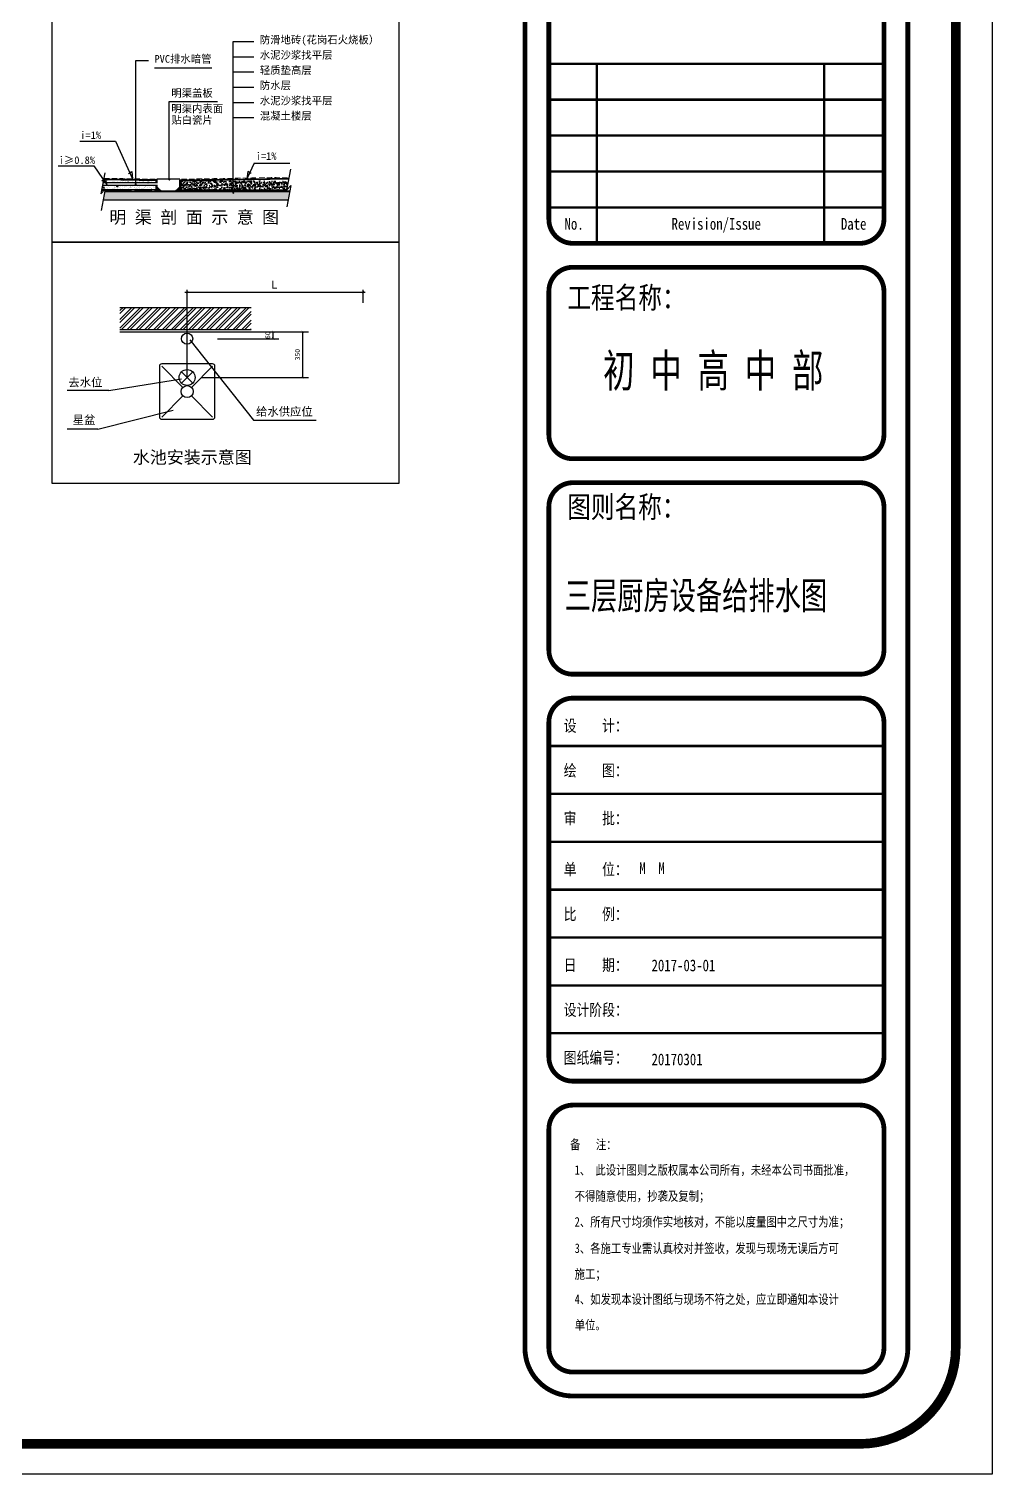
# Model space of a CAD drawing. Header units: inches. Extents: x -584 to 1446124, y -108140 to 99637.
# Drawn here: x 1406730 to 1446124, y -106676 to -47583 of the extents above; entities that cross this region are included whole.
import ezdxf
from ezdxf.enums import TextEntityAlignment as Align

# ---------------------------------------------------------------- set-up
doc = ezdxf.new("R2010")
doc.units = ezdxf.units.IN
doc.header["$MEASUREMENT"] = 0
doc.linetypes.add('HIDDEN', pattern=[0.375, 0.25, -0.125])
for name, color, linetype in [('000外框', 7, 'Continuous'), ('供排水', 4, 'Continuous'), ('外框', 7, 'Continuous')]:
    doc.layers.add(name, color=color, linetype=linetype)
doc.styles.add('122', font='', dxfattribs={"height": 180})
doc.styles.add('ET', font='', dxfattribs={"height": 186})
doc.styles.add('H1', font='', dxfattribs={"height": 200})
doc.styles.get("Standard").update_dxf_attribs({"font": '', "width": 0.7, "height": 250})
doc.styles.add('STYLE1', font='simhei.ttf', dxfattribs={"width": 0.8})
doc.styles.add('宋体平面', font='', dxfattribs={"width": 0.8})
doc.styles.add('黑体', font='simhei.ttf', dxfattribs={"width": 0.7})
doc.styles.get('122').set_extended_font_data('NSimSun')
doc.styles.get('ET').set_extended_font_data('SimSun')
doc.styles.get('H1').set_extended_font_data('SimSun')
doc.styles.get('Standard').set_extended_font_data('NSimSun')
doc.styles.get('宋体平面').set_extended_font_data('SimSun')
doc.dimstyles.new('ISO-25', dxfattribs={"dimscale": 60, "dimtxt": 5, "dimasz": 2.5, "dimexe": 1.25, "dimexo": 3, "dimtad": 1, "dimdec": 0, "dimtxsty": 'Standard', "dimblk": 'ARCHTICK', "dimcen": 2.5, "dimadec": 0, "dimazin": 0, "dimtfac": 1, "dimtdec": 0, "dimtmove": 0, "dimatfit": 3, "dimfxl": 0, "dimarcsym": 0})

# ---------------------------------------------------------------- blocks, each defined once
blk = doc.blocks.new('_ArchTick')
at = {"color": 0, "linetype": 'ByBlock', "const_width": 0.15}
blk.add_lwpolyline([(-0.5, -0.5), (0.5, 0.5)], dxfattribs=at)
blk = doc.blocks.new('*D685')
at = {"layer": 'Defpoints', "color": 0, "linetype": 'ByBlock', "transparency": 16777216}
for p in [(1413651, -59969), (1417931, -59969), (1413201, -61837)]:
    blk.add_point(p, dxfattribs=at)
at = {"layer": '供排水', "color": 0, "linetype": 'ByBlock', "lineweight": -2, "transparency": 16777216}
for p, q in [((1414221, -59969), (1418168, -59969)), ((1417931, -61837), (1417931, -59969)), ((1413771, -61837), (1418168, -61837))]:
    blk.add_line(p, q, dxfattribs=at)
at = {"layer": '供排水', "color": 0, "linetype": 'ByBlock', "lineweight": -2, "transparency": 16777216, "xscale": 95, "yscale": 95, "zscale": 95}
for p, rotation in [((1417931, -59969), 90), ((1417931, -61837), 270)]:
    blk.add_blockref('_ArchTick', p, dxfattribs=dict(at, rotation=rotation))
at = {"layer": '供排水', "color": 0, "linetype": 'ByBlock', "transparency": 16777216, "insert": (1417712, -60903), "char_height": 200, "attachment_point": 5, "rotation": 90, "style": 'H1'}
blk.add_mtext('350', dxfattribs=at)
blk = doc.blocks.new('*D686')
at = {"layer": 'Defpoints', "color": 0, "linetype": 'ByBlock', "transparency": 16777216}
for p in [(1413880, -59969), (1413880, -60250), (1416719, -59969)]:
    blk.add_point(p, dxfattribs=at)
at = {"layer": '供排水', "color": 0, "linetype": 'ByBlock', "lineweight": -2, "transparency": 16777216}
for p, q in [((1414450, -59969), (1416957, -59969)), ((1414450, -60250), (1416957, -60250)), ((1416719, -60250), (1416719, -59969))]:
    blk.add_line(p, q, dxfattribs=at)
at = {"layer": '供排水', "color": 0, "linetype": 'ByBlock', "lineweight": -2, "transparency": 16777216, "xscale": 95, "yscale": 95, "zscale": 95}
for p, rotation in [((1416719, -59969), 90), ((1416719, -60250), 270)]:
    blk.add_blockref('_ArchTick', p, dxfattribs=dict(at, rotation=rotation))
at = {"layer": '供排水', "color": 0, "linetype": 'ByBlock', "transparency": 16777216, "insert": (1416501, -60109), "char_height": 200, "attachment_point": 5, "rotation": 90, "style": 'H1'}
blk.add_mtext('60', dxfattribs=at)

msp = doc.modelspace()

# ---------------------------------------------------------------- hatches: boundary and pattern name
at = {"layer": '供排水'}
h = msp.add_hatch(dxfattribs=at)
h.set_pattern_fill('AR-B816', color=121, scale=6.227349, angle=1, style=0)
h.set_pattern_definition([(1, (1221840.69, -112451.155), (-0.869458, 49.811203), []), (91, (1221840.69, -112451.155), (-50.68066, 48.941745), [49.81879, -49.81879])])
h.paths.add_polyline_path([(1417291.1, -53682.5), (1412898.3, -53759.1), (1412899, -53798.1), (1417291.8, -53721.4)])
h = msp.add_hatch(dxfattribs=at)
h.set_pattern_fill('AR-CONC', color=4, scale=38.92093, style=0)
h.set_pattern_definition([(50, (1220846.15, -109107.8), (279.16433, -24.42371), [29.1907, -321.09767]), (355, (1220846.15, -109107.8), (-54.0033, 292.76017), [23.35256, -256.87814]), (100.4514, (1220869.42, -109109.83), (225.16123, 268.33628), [24.80827, -272.89103]), (46.1842, (1220846.15, -109029.95), (415.38014, -64.42154), [43.78605, -481.6465]), (96.6356, (1220880.77, -109035.32), (363.7794, 379.1357), [37.2124, -409.3365]), (351.1842, (1220846.15, -109029.95), (363.7791, 379.136), [35.0288, -385.3172]), (21, (1220885.07, -109049.41), (232.32178, -156.70302), [29.1907, -321.09767]), (326, (1220885.07, -109049.4), (94.7006, 282.23514), [23.35256, -256.87814]), (71.4514, (1220904.43, -109062.47), (327.02246, 125.53187), [24.80827, -272.89103]), (37.5, (1220846.15, -109107.8), (4.73273, 129.565383), [0, -253.76446, 0, -260.77023, 0, -257.85116]), (7.5, (1220846.15, -109107.8), (102.38911, 153.50871), [0, -148.67795, 0, -247.92632, 0, -98.27535]), (327.5, (1220759.36, -109107.8), (207.768656, -8.778566), [0, -97.30232, 0, -303.58325, 0, -402.83162]), (317.5, (1220720.44, -109107.8), (226.98148, 38.96179), [0, -126.49302, 0, -201.61042, 0, -286.06883])])
h.paths.add_polyline_path([(1409829.7, -54226.2), (1409765.4, -54574.7), (1417329.6, -54574.7), (1417393.9, -54226.2)])
for points in [[(1411964.9, -54049.1), (1412134.8, -54202.8), (1411964.9, -54202.8)], [(1412899, -54049.1), (1412729, -54202.8), (1412899, -54202.8)]]:
    msp.add_hatch(color=41, dxfattribs=at).paths.add_polyline_path(points)
h = msp.add_hatch(dxfattribs=at)
h.set_pattern_fill('AR-CONC', color=4, scale=38.92093, style=0)
h.set_pattern_definition([(50, (1357994.19, -32414.57), (279.1643, -24.4237), [29.1907, -321.0977]), (355, (1357994.2, -32414.57), (-54.0033, 292.7602), [23.3526, -256.8781]), (100.4514, (1358017.45, -32416.6), (225.1612, 268.3363), [24.8083, -272.891]), (46.1842, (1357994.2, -32336.73), (415.3801, -64.4215), [43.786, -481.6465]), (96.6356, (1358028.8, -32342.1), (363.7794, 379.1357), [37.2124, -409.3365]), (351.1842, (1357994.2, -32336.73), (363.779, 379.136), [35.0288, -385.3172]), (21, (1358033.1, -32356.2), (232.3218, -156.703), [29.1907, -321.0977]), (326, (1358033.1, -32356.2), (94.7006, 282.2351), [23.3526, -256.8781]), (71.4514, (1358052.47, -32369.25), (327.0225, 125.5319), [24.8083, -272.891]), (37.5, (1357994.19, -32414.57), (4.73273, 129.56538), [0, -253.76446, 0, -260.77023, 0, -257.85116]), (7.5, (1357994.19, -32414.57), (102.3891, 153.5087), [0, -148.67795, 0, -247.92632, 0, -98.27535]), (327.5, (1357907.39, -32414.57), (207.76866, -8.77857), [0, -97.30232, 0, -303.58325, 0, -402.83162]), (317.5, (1357868.47, -32414.57), (226.9815, 38.9618), [0, -126.493, 0, -201.6104, 0, -286.06883])])
h.paths.add_polyline_path([(1417292.5, -53798.1), (1412937.9, -53798.1), (1412937.9, -54162.1), (1417292.5, -54162.1)])
h = msp.add_hatch(dxfattribs=at)
h.set_pattern_fill('AR-SAND', color=201, scale=77.84186, style=0)
h.set_pattern_definition([(37.5, (1220846.15, -109107.8), (-4.90352, 149.987546), [0, -118.31963, 0, -132.33116, 0, -126.49302]), (7.5, (1220846.15, -109107.8), (137.76271, 219.6811), [0, -63.830325, 0, -106.64335, 0, -40.866976]), (327.5, (1220750.41, -109107.8), (242.41059, 0.44051), [0, -38.92093, 0, -140.11535, 0, -182.92837]), (317.5, (1220750.4, -109107.8), (234.00249, 68.3199), [0, -19.460465, 0, -91.853394, 0, -105.08651])])
h.paths.add_polyline_path([(1417292.5, -53798.1), (1412937.9, -53798.1), (1412937.9, -54162.1), (1417292.5, -54162.1)])
h = msp.add_hatch(dxfattribs=at)
h.set_pattern_fill('ANSI32', color=8, scale=679.347139, style=0)
h.set_pattern_definition([(45, (1266112.57, -138229.58), (-180.1391, 180.1391), []), (45, (1266232.66, -138229.58), (-180.1391, 180.1391), [])])
h.paths.add_polyline_path([(1415823.9, -59878.2), (1415823.9, -58972.4), (1410451.2, -58972.4), (1410451.2, -59878.2)])

# ---------------------------------------------------------------- linework, layer by layer
at = {"layer": '供排水', "color": 4}
for p, q in [((1415089.9, -54215.1), (1415089.9, -48097.1)), ((1415089.9, -48097.1), (1415931.7, -48097.1)), ((1411107.4, -53841.8), (1411107.4, -48878.2)), ((1411107.4, -48878.2), (1411623.9, -48878.2)), ((1415089.9, -48719.3), (1415931.7, -48719.3)), ((1411868.2, -49174), (1414210.7, -49174)), ((1415089.9, -49341.5), (1415931.7, -49341.5)), ((1415089.9, -49963.8), (1415931.7, -49963.8)), ((1412467.3, -53736.2), (1412467.3, -50554.3)), ((1412467.3, -50554.3), (1414448.2, -50554.3)), ((1415089.9, -50586), (1415931.7, -50586)), ((1415089.9, -51208.2), (1415931.7, -51208.2)), ((1408809.1, -52169.7), (1410268.5, -52169.7)), ((1410268.5, -52169.7), (1410968.4, -53709)), ((1407928.2, -53185.3), (1409387.6, -53185.3)), ((1409387.6, -53185.3), (1409923.3, -53966)), ((1409714.9, -53792.2), (1409850.7, -53697)), ((1409850.7, -53697), (1409923.3, -53966)), ((1410800.7, -53489.8), (1410934.3, -53410.6)), ((1410934.3, -53410.6), (1410968.4, -53709))]:
    msp.add_line(p, q, dxfattribs=at)
at = {"layer": '供排水', "color": 4, "linetype": 'Continuous'}
for p, q in [((1415946.7, -53070.9), (1415646.6, -53719.2)), ((1415946.7, -53070.9), (1417406.2, -53070.9)), ((1415680.6, -53420.8), (1415646.6, -53719.2)), ((1415814.2, -53500), (1415680.6, -53420.8))]:
    msp.add_line(p, q, dxfattribs=at)
at = {"layer": '供排水', "color": 201}
for p, q in [((1409835.8, -53463.9), (1409675.7, -54331.3)), ((1417427.7, -53314), (1417267.6, -54181.4)), ((1409675.7, -54331.3), (1409845.4, -54141)), ((1409845.4, -54141), (1409685.3, -55008.4)), ((1409761.3, -54045.3), (1409761.3, -54045.3)), ((1409766.1, -54019.7), (1409766.1, -54019.7)), ((1409773.7, -54093.2), (1409782.7, -54044.4)), ((1409820.3, -54089), (1409773.7, -54093.1)), ((1409820.3, -54089), (1409782.7, -54044.3)), ((1409782.7, -54110.8), (1409782.7, -54110.8)), ((1409798.7, -53852.3), (1409798.7, -53852.3)), ((1409808.6, -54133.6), (1409808.6, -54133.6)), ((1409823.3, -54116.1), (1409823.3, -54116.1)), ((1409824.2, -53850.4), (1409824.2, -53850.4)), ((1409827.5, -54041.8), (1409827.5, -54041.8)), ((1409832.1, -54050.6), (1409832.1, -54050.6)), ((1409845.1, -54141.1), (1409845.1, -54141.1)), ((1409849.4, -54144.1), (1409849.4, -54144.1)), ((1409859.5, -54128), (1409859.5, -54128)), ((1409862.3, -53824.1), (1409862.3, -53824.1)), ((1409922.5, -54071), (1409922.5, -54071)), ((1409927.9, -54118.8), (1409927.9, -54118.8)), ((1409929, -54130.1), (1409929, -54130.1)), ((1409936.9, -54057), (1409936.9, -54057)), ((1409937.8, -53801.1), (1409937.8, -53801.1)), ((1409992.3, -54138.4), (1409992.3, -54138.4)), ((1410003.5, -54159.3), (1410003.5, -54159.3)), ((1410003.7, -54045.8), (1410003.7, -54045.8)), ((1410004.7, -53994.9), (1410004.7, -53994.9)), ((1410032.8, -54143.7), (1410032.8, -54143.7)), ((1410037.8, -54049.4), (1410037.8, -54049.4)), ((1410066.6, -53850.9), (1410066.6, -53850.9)), ((1410091.8, -54144.5), (1410091.8, -54144.5)), ((1410131.6, -54121.4), (1410131.6, -54121.4)), ((1410138.5, -54157.7), (1410138.5, -54157.7)), ((1410141.5, -53805.5), (1410141.5, -53805.5)), ((1410164.2, -53848.7), (1410164.2, -53848.7)), ((1410170.9, -54125.3), (1410170.9, -54125.3)), ((1410178.5, -53820), (1410178.5, -53820)), ((1410181.6, -54002.2), (1410181.6, -54002.2)), ((1410215.7, -53826.1), (1410215.7, -53826.1)), ((1410225.3, -54100.5), (1410225.3, -54100.5)), ((1410236.9, -54048.4), (1410236.9, -54048.4)), ((1410238.7, -54063.3), (1410238.7, -54063.3)), ((1410246.1, -54046.2), (1410246.1, -54046.2)), ((1410253, -54050.1), (1410253, -54050.1)), ((1410309, -53851.3), (1410309, -53851.3)), ((1410332, -54044.4), (1410341, -53995.6)), ((1410378.6, -54040.1), (1410332.1, -54044.2)), ((1410334.2, -54145), (1410334.2, -54145)), ((1410378.6, -54040.1), (1410341.1, -53995.4)), ((1410341.9, -54129), (1410341.9, -54129)), ((1410351.7, -53814.9), (1410351.7, -53814.9)), ((1410376.4, -54148.9), (1410376.4, -54148.9)), ((1410419.8, -53993.1), (1410419.8, -53993.1)), ((1410440.7, -54051), (1410440.7, -54051)), ((1410472.7, -54131.6), (1410472.7, -54131.6)), ((1410483.1, -54001.5), (1410483.1, -54001.5)), ((1410487, -54118.4), (1410487, -54118.4)), ((1410488.5, -54046.7), (1410488.5, -54046.7)), ((1410490, -53820), (1410490, -53820)), ((1410491.9, -53775.3), (1410491.9, -53775.3)), ((1410523.6, -54006.8), (1410523.6, -54006.8)), ((1410541, -54128), (1410541, -54128)), ((1410550.8, -53815.7), (1410550.8, -53815.7)), ((1410551.4, -53851.7), (1410551.4, -53851.7)), ((1410555.1, -53784.8), (1410555.1, -53784.8)), ((1410564.5, -54047.4), (1410564.5, -54047.4)), ((1410576.6, -54145.4), (1410576.6, -54145.4)), ((1410595.5, -53790.8), (1410595.5, -53790.8)), ((1410625, -54155.3), (1410625, -54155.3)), ((1410629.4, -54020.7), (1410629.4, -54020.7)), ((1410650.9, -54058.6), (1410650.9, -54058.6)), ((1410692.6, -54029.1), (1410692.6, -54029.1)), ((1410701.1, -53817.6), (1410701.1, -53817.6)), ((1410730.9, -54047.1), (1410730.9, -54047.1)), ((1410733.2, -54034.4), (1410733.2, -54034.4)), ((1410744.8, -54130.6), (1410744.8, -54130.6)), ((1410754.5, -53820.1), (1410754.5, -53820.1)), ((1410764.3, -53826.5), (1410764.3, -53826.5)), ((1410791.6, -53828.9), (1410791.6, -53828.9)), ((1410793.8, -53852.2), (1410793.8, -53852.2)), ((1410798.5, -54115.7), (1410798.5, -54115.7)), ((1410804.8, -53832.2), (1410804.8, -53832.2)), ((1410806.1, -53815.9), (1410806.1, -53815.9)), ((1410819.1, -54145.8), (1410819.1, -54145.8)), ((1410838.9, -54048.3), (1410838.9, -54048.3)), ((1410850, -54057.6), (1410850, -54057.6)), ((1410866.2, -54053.7), (1410866.2, -54053.7)), ((1410880.6, -54040.5), (1410880.6, -54040.5)), ((1410936.9, -53991.3), (1410890.4, -53995.4)), ((1410902.2, -54056.6), (1410902.2, -54056.6)), ((1410910.7, -53856.2), (1410910.7, -53856.2)), ((1410942.7, -54062), (1410942.7, -54062)), ((1410955, -54138.2), (1410955, -54138.2)), ((1410964.7, -53829.5), (1410964.7, -53829.5)), ((1410973.3, -54047.6), (1410973.3, -54047.6)), ((1410973.9, -53864.5), (1410973.9, -53864.5)), ((1411014.5, -53869.9), (1411014.5, -53869.9)), ((1411036.2, -53852.6), (1411036.2, -53852.6)), ((1411048.4, -54075.9), (1411048.4, -54075.9)), ((1411053.8, -54060.2), (1411053.8, -54060.2)), ((1411061.5, -54146.3), (1411061.5, -54146.3)), ((1411100.2, -54122), (1411100.2, -54122)), ((1411111.7, -54084.2), (1411111.7, -54084.2)), ((1411114.6, -54108.9), (1411114.6, -54108.9)), ((1411117.6, -53816), (1411117.6, -53816)), ((1411142.8, -54162.1), (1411134.3, -54158.8)), ((1411135.3, -54162.1), (1411134.3, -54158.9)), ((1411152.2, -54089.6), (1411152.2, -54089.6)), ((1411154.1, -54137.2), (1411154.1, -54137.2)), ((1411163.8, -53830.3), (1411163.8, -53830.3)), ((1411192, -54037.9), (1411192, -54037.9)), ((1411215.7, -54048), (1411215.7, -54048)), ((1411252.1, -53834.1), (1411252.1, -53834.1)), ((1411258, -54103.5), (1411258, -54103.5)), ((1411264, -54067.8), (1411264, -54067.8)), ((1411271.6, -54046.2), (1411271.6, -54046.2)), ((1411278.6, -53853.1), (1411278.6, -53853.1)), ((1411303.9, -54146.7), (1411303.9, -54146.7)), ((1411321.2, -54111.8), (1411321.2, -54111.8)), ((1411357.9, -54139.8), (1411357.9, -54139.8)), ((1411361.8, -54117.1), (1411361.8, -54117.1)), ((1411367.5, -53834.6), (1411367.5, -53834.6)), ((1411413, -54004.3), (1411413, -54004.3)), ((1411419.2, -53824.9), (1411419.2, -53824.9)), ((1411426, -54106.2), (1411426, -54106.2)), ((1411433.6, -53807.2), (1411433.6, -53807.2)), ((1411458.2, -54048.4), (1411458.2, -54048.4)), ((1411463.2, -54066.8), (1411463.2, -54066.8)), ((1411467.5, -54131.1), (1411467.5, -54131.1)), ((1411493.8, -54044.1), (1411493.8, -54044.1)), ((1411508.1, -54031), (1411508.1, -54031)), ((1411521, -53853.5), (1411521, -53853.5)), ((1411530.8, -54139.4), (1411530.8, -54139.4)), ((1411546.3, -54147.2), (1411546.3, -54147.2)), ((1411556.7, -53796.5), (1411556.7, -53796.5)), ((1411566.4, -54085), (1411566.4, -54085)), ((1411568.1, -54147.4), (1411568.1, -54147.4)), ((1411571.3, -54144.7), (1411571.3, -54144.7)), ((1411573, -53997.4), (1411573, -53997.4)), ((1411577.7, -53844.1), (1411577.7, -53844.1)), ((1411653.4, -53866.3), (1411598.9, -53845.4)), ((1411614.7, -53892.6), (1411598.9, -53845.5)), ((1411653.4, -53866.3), (1411614.7, -53892.4)), ((1411666.9, -54069.4), (1411666.9, -54069.4)), ((1411677, -54158.7), (1411677, -54158.7)), ((1411700.6, -54048.9), (1411700.6, -54048.9)), ((1411727.8, -54112.5), (1411727.8, -54112.5)), ((1411742.1, -54099.3), (1411742.1, -54099.3)), ((1411745.1, -53810), (1411745.1, -53810)), ((1411761.3, -54110.6), (1411761.3, -54110.6)), ((1411763.4, -53853.9), (1411763.4, -53853.9)), ((1411767.3, -54146.4), (1411767.3, -54146.4)), ((1411772.2, -53996.5), (1411772.2, -53996.5)), ((1411776.8, -53844.8), (1411776.8, -53844.8)), ((1411788.7, -54147.6), (1411788.7, -54147.6)), ((1411803.4, -53797.2), (1411803.4, -53797.2)), ((1411812.7, -54059.1), (1411812.7, -54059.1)), ((1411819.6, -54028.3), (1411819.6, -54028.3)), ((1411877.2, -54077), (1411877.2, -54077)), ((1417267.6, -54181.4), (1417437.3, -53991.1)), ((1417437.3, -53991.1), (1417277.2, -54858.5)), ((1409765.4, -54574.7), (1417329.6, -54574.7))]:
    msp.add_line(p, q, dxfattribs=at)
at = {"layer": '供排水', "color": 121}
for p, q in [((1411965, -53798.1), (1409774.6, -53759.8)), ((1409824.5, -53760.7), (1409825.2, -53721.8)), ((1409924.2, -53762.4), (1409924.8, -53723.5)), ((1410023.8, -53764.2), (1410024.5, -53725.3)), ((1410123.4, -53765.9), (1410124.1, -53727)), ((1410223, -53767.6), (1410223.7, -53728.7)), ((1410322.7, -53769.4), (1410323.3, -53730.5)), ((1410422.3, -53771.1), (1410423, -53732.2)), ((1410521.9, -53772.9), (1410522.6, -53733.9)), ((1410621.5, -53774.6), (1410622.2, -53735.7)), ((1410721.1, -53776.3), (1410721.8, -53737.4)), ((1410820.8, -53778.1), (1410821.4, -53739.2)), ((1410920.4, -53779.8), (1410921.1, -53740.9)), ((1411020, -53781.6), (1411020.7, -53742.6)), ((1411119.6, -53783.3), (1411120.3, -53744.4)), ((1411219.3, -53785), (1411219.9, -53746.1)), ((1411318.9, -53786.8), (1411319.6, -53747.9)), ((1411418.5, -53788.5), (1411419.2, -53749.6)), ((1411518.1, -53790.3), (1411518.8, -53751.3)), ((1411617.7, -53792), (1411618.4, -53753.1)), ((1411717.4, -53793.7), (1411718, -53754.8)), ((1411817, -53795.5), (1411817.7, -53756.6)), ((1411916.6, -53797.2), (1411917.3, -53758.3)), ((1411925.9, -54162.1), (1409706.9, -54162.1)), ((1411925.9, -53798.1), (1411925.9, -53875.9)), ((1411925.9, -53992.7), (1411925.9, -54162.1)), ((1412937.9, -53798.1), (1412937.9, -54162.1)), ((1412937.9, -54162.1), (1417271.2, -54162.1))]:
    msp.add_line(p, q, dxfattribs=at)
at = {"layer": '供排水', "color": 7}
for p, q in [((1411965.7, -53759.1), (1409782.5, -53721)), ((1411964.9, -53759.1), (1411964.9, -53875.9)), ((1411964.9, -53759.1), (1411964.9, -53875.9)), ((1412898.3, -53759.1), (1417344.2, -53681.5)), ((1412899, -53798.1), (1417337.7, -53720.6)), ((1412899, -53759.1), (1412899, -54226.2)), ((1411988.7, -53992.7), (1409739.8, -53992.7)), ((1411988.7, -53875.9), (1409774.1, -53875.9)), ((1409829.7, -54226.2), (1417393.9, -54226.2)), ((1411964.9, -53992.7), (1411964.9, -54226.2)), ((1411964.9, -53992.7), (1411964.9, -54226.2)), ((1410451.2, -58972.4), (1415823.9, -58972.4)), ((1410451.2, -59878.2), (1415823.9, -59878.2))]:
    msp.add_line(p, q, dxfattribs=at)
at = {"layer": '供排水', "color": 7, "linetype": 'Continuous'}
for p, q in [((1412156.5, -54222.4), (1411918.7, -54007.3)), ((1412707.4, -54222.4), (1412945.2, -54007.3))]:
    msp.add_line(p, q, dxfattribs=at)
at = {"layer": '供排水', "color": 4, "linetype": 'ByBlock'}
for p, q in [((1413112.4, -58345.6), (1420485.4, -58345.6)), ((1413203, -58789.9), (1413203, -58255)), ((1420394.8, -58789.9), (1420394.8, -58255)), ((1420394.8, -58279.8), (1420394.8, -58255)), ((1413318.1, -60297.1), (1415921.2, -63577.8)), ((1410003.6, -62366.2), (1412970.6, -61885.5)), ((1410003.6, -62366.2), (1408296.6, -62366.2)), ((1409554, -63943.2), (1412635.4, -63168.9)), ((1415921.2, -63577.8), (1418478.8, -63577.8)), ((1409554, -63943.2), (1408298.5, -63943.2))]:
    msp.add_line(p, q, dxfattribs=at)
at = {"layer": '供排水', "color": 1, "linetype": 'HIDDEN'}
msp.add_line((1413201.1, -61836.7), (1413203, -58789.9), dxfattribs=at)
at = {"layer": '供排水', "color": 81}
msp.add_line((1410451.2, -59968.8), (1415823.9, -59968.8), dxfattribs=at)
at = {"layer": '供排水', "color": 3}
for p, q in [((1412070.7, -61372.7), (1412070.7, -63456.1)), ((1414244.6, -61282.2), (1412161.3, -61282.2)), ((1413028.8, -62240.3), (1412161.3, -61372.7)), ((1413377.1, -62240.3), (1414244.6, -61372.7)), ((1414335.2, -63456.1), (1414335.2, -61372.7)), ((1412161.3, -63456.1), (1413028.8, -62588.5)), ((1414244.6, -63456.1), (1413377.1, -62588.5)), ((1412161.3, -63546.6), (1414244.6, -63546.6))]:
    msp.add_line(p, q, dxfattribs=at)
at = {"layer": '供排水', "color": 6}
for p, q in [((1412970.6, -61606.1), (1413431.7, -62067.3)), ((1412970.6, -62067.3), (1413431.7, -61606.1))]:
    msp.add_line(p, q, dxfattribs=at)
at = {"layer": '供排水', "color": 14}
for points in [[(1407671.8, -56309.7), (1421877.5, -56309.7), (1421877.5, -46466.7), (1407671.8, -46466.7)], [(1407671.2, -66152.7), (1421877, -66152.7), (1421877, -56309.7), (1407671.2, -56309.7)]]:
    msp.add_lwpolyline(points, close=True, dxfattribs=at)
at = {"layer": '供排水', "color": 121, "const_width": 31.1}
for points in [[(1410034.4, -53692.7), (1409800.9, -53688.6)], [(1410345.7, -53698.1), (1410112.2, -53694.1)], [(1410657, -53703.6), (1410423.6, -53699.5)], [(1410968.4, -53709), (1410734.9, -53704.9)], [(1411279.7, -53714.4), (1411046.2, -53710.4)], [(1411591, -53719.9), (1411357.5, -53715.8)], [(1411902.3, -53725.3), (1411668.8, -53721.2)], [(1412961.7, -53725.3), (1413195.2, -53721.2)], [(1413273, -53719.9), (1413506.5, -53715.8)], [(1413584.3, -53714.4), (1413817.8, -53710.4)], [(1413895.7, -53709), (1414129.1, -53704.9)], [(1414207, -53703.6), (1414440.5, -53699.5)], [(1414518.3, -53698.1), (1414751.8, -53694.1)], [(1414851.4, -53692.3), (1415084.9, -53688.2)], [(1415162.7, -53686.9), (1415396.2, -53682.8)], [(1415474.1, -53681.4), (1415707.6, -53677.4)], [(1415785.4, -53676), (1416018.9, -53671.9)], [(1416146.5, -53669.7), (1416380, -53665.6)], [(1416457.8, -53664.3), (1416691.3, -53660.2)], [(1416769.2, -53658.8), (1417002.7, -53654.8)], [(1417080.5, -53653.4), (1417314, -53649.3)]]:
    msp.add_lwpolyline(points, dxfattribs=at)
at = {"layer": '供排水', "color": 7, "const_width": 46.7}
msp.add_lwpolyline([(1411958.8, -53718.9), (1412912.6, -53718.9)], dxfattribs=at)
at = {"layer": '供排水', "color": 41}
for points, const_width in [([(1411964.9, -53760.7), (1411964.9, -53875.9)], 46.7), ([(1411964.9, -53992.7), (1411964.9, -54202.8), (1412899, -54202.8), (1412899, -53760.7)], 46.7), ([(1409762.4, -54590.8), (1417326.6, -54590.8)], 15.6)]:
    msp.add_lwpolyline(points, dxfattribs=dict(at, const_width=const_width))
at = {"layer": '供排水', "color": 4, "const_width": 38.5}
for points in [[(1412454.5, -53746.6, 1), (1412493.8, -53746.6, 1)], [(1411077.6, -53929.9, 1), (1411116.9, -53929.9, 1)], [(1415069, -54289, 1), (1415108.3, -54289, 1)]]:
    msp.add_lwpolyline(points, format="xyb", close=True, dxfattribs=at)
at = {"layer": '供排水', "color": 140, "const_width": 15.6}
for points in [[(1409739.8, -53992.7), (1411988.9, -53992.7)], [(1409774.1, -53875.9), (1411987.2, -53875.9)]]:
    msp.add_lwpolyline(points, dxfattribs=at)
at = {"layer": '供排水', "color": 6}
for centre, radius in [((1413202.2, -60250), 229.2), ((1413201.1, -61836.7), 326.1)]:
    msp.add_circle(centre, radius, dxfattribs=at)
at = {"layer": '供排水', "color": 3}
msp.add_circle((1413203, -62414.4), 246.2, dxfattribs=at)
for centre, start, end in [((1412161.3, -61372.7), 90, 180), ((1414244.6, -61372.7), 0, 90), ((1412161.3, -63456.1), 180, 270), ((1414244.6, -63456.1), 270, 0)]:
    msp.add_arc(centre, 90.6, start, end, dxfattribs=at)
at = {"layer": '供排水', "color": 2}
for points, knots in [([(1411937.4, -53992.7), (1411941.1, -54013.5), (1411954.8, -54070.2), (1411967.7, -54137.7), (1411935, -54232.2), (1411840.1, -54151.1), (1411698.8, -54218.5), (1411466.2, -54185.8), (1411208.2, -54226), (1411001.8, -54171.7), (1410756.7, -54218), (1410491.8, -54202.2), (1410166, -54181.9), (1409919.4, -54203.4), (1409773, -54198), (1409700.9, -54194.6)], [103.9478312, 103.9478312, 103.9478312, 103.9478312, 144.2466215, 215.068362, 251.7772039, 282.0084748, 401.1400188, 521.8372552, 731.0704246, 898.8156179, 917.7522405, 1210.6843244, 1403.9068418, 1547.2788197, 1686.2061136, 1686.2061136, 1686.2061136, 1686.2061136]), ([(1412922.1, -53831.2), (1412928.2, -53873.6), (1412939, -53948.2), (1412911, -54060.2), (1412896.2, -54137.7), (1412928.9, -54232.2), (1413023.7, -54151.1), (1413165, -54218.5), (1413397.6, -54185.8), (1413655.7, -54226), (1413862, -54171.7), (1414107.2, -54218), (1414372, -54202.2), (1414697.9, -54181.9), (1415010.2, -54209.1), (1415478.5, -54165.6), (1416095.5, -54233.2), (1416719.3, -54173.7), (1417107.8, -54201.4), (1417272.5, -54191.5), (1417397, -54209.6)], [0, 0, 0, 0, 82.1156804, 144.2466215, 215.068362, 251.7772039, 282.0084748, 401.1400188, 521.8372552, 731.0704246, 898.8156179, 917.7522405, 1210.6843244, 1403.9068418, 1547.2788197, 1812.9344855, 2306.7616067, 2736.636718, 3015.9890311, 3054.6148304, 3054.6148304, 3054.6148304, 3054.6148304])]:
    msp.add_open_spline(points, degree=3, knots=knots, dxfattribs=at)
msp.add_open_spline([(1411941.7, -53831.2), (1411939.6, -53846.1), (1411937.4, -53861), (1411935.7, -53875.9)], degree=3, dxfattribs=at)
at = {"layer": '外框', "lineweight": -2}
for p, q in [((1446123.6, -12818.9), (1446123.6, -106675.9)), ((1446123.6, -106675.9), (1312186.2, -106675.9))]:
    msp.add_line(p, q, dxfattribs=at)
for points, const_width in [([(1317389.8, -105440.5), (1440720.9, -105440.5, 0.4142136), (1444636.1, -101525.2), (1444636.1, -18002.4, 0.4142136), (1440720.9, -14087.1), (1317389.8, -14087.1, 0.4142136), (1313474.6, -18002.4), (1313474.6, -101525.2, 0.4142136)], 391.5), ([(1428975, -103482.9), (1440720.9, -103482.9, 0.4142136), (1442678.5, -101525.2), (1442678.5, -18002.4, 0.4142136), (1440720.9, -16044.8), (1428975, -16044.8, 0.4142136), (1427017.4, -18002.4), (1427017.4, -101525.2, 0.4142136)], 195.8), ([(1428975, -56350.6), (1440720.9, -56350.6, 0.4142136), (1441699.7, -55371.8), (1441699.7, -39576.9, 0.4142136), (1440720.9, -38598.1), (1428975, -38598.1, 0.4142136), (1427996.2, -39576.9), (1427996.2, -55371.8, 0.4142136)], 195.8), ([(1428975, -65160), (1440720.9, -65160, 0.4142136), (1441699.7, -64181.2), (1441699.7, -58308.3, 0.4142136), (1440720.9, -57329.5), (1428975, -57329.5, 0.4142136), (1427996.2, -58308.3), (1427996.2, -64181.2, 0.4142136)], 195.8), ([(1428975, -73969.4), (1440720.9, -73969.4, 0.4142136), (1441699.7, -72990.5), (1441699.7, -67117.6, 0.4142136), (1440720.9, -66138.8), (1428975, -66138.8, 0.4142136), (1427996.2, -67117.6), (1427996.2, -72990.5, 0.4142136)], 195.8), ([(1428975, -90609.3), (1440720.9, -90609.3, 0.4142136), (1441699.7, -89630.4), (1441699.7, -75927, 0.4142136), (1440720.9, -74948.2), (1428975, -74948.2, 0.4142136), (1427996.2, -75927), (1427996.2, -89630.4, 0.4142136)], 195.8), ([(1428975, -102504.1), (1440720.9, -102504.1, 0.4142136), (1441699.7, -101525.2), (1441699.7, -92566.9, 0.4142136), (1440720.9, -91588.1), (1428975, -91588.1, 0.4142136), (1427996.2, -92566.9), (1427996.2, -101525.2, 0.4142136)], 195.8)]:
    msp.add_lwpolyline(points, format="xyb", close=True, dxfattribs=dict(at, const_width=const_width))
at = {"layer": '外框', "lineweight": -2, "const_width": 97.9}
for points in [[(1427996.2, -49009.5), (1441699.7, -49009.5)], [(1429953.9, -56350.6), (1429953.9, -49009.5)], [(1439252.6, -56350.6), (1439252.6, -49009.5)], [(1427996.2, -50477.7), (1441699.7, -50477.7)], [(1427996.2, -51946), (1441699.7, -51946)], [(1427996.2, -53414.2), (1441699.7, -53414.2)], [(1427996.2, -54882.4), (1441699.7, -54882.4)], [(1427996.2, -76905.8), (1441699.7, -76905.8)], [(1427996.2, -78863.4), (1441699.7, -78863.4)], [(1427996.2, -80821.1), (1441699.7, -80821.1)], [(1427996.2, -82778.7), (1441699.7, -82778.7)], [(1427996.2, -84736.4), (1441699.7, -84736.4)], [(1427996.2, -86694), (1441699.7, -86694)], [(1427996.2, -88651.6), (1441699.7, -88651.6)]]:
    msp.add_lwpolyline(points, dxfattribs=at)

# ---------------------------------------------------------------- block references
at = {"layer": '供排水', "color": 4, "linetype": 'ByBlock', "xscale": 90.57961857392512, "yscale": 90.5796185741332, "zscale": 90.5796185740683, "rotation": 180}
msp.add_blockref('_ArchTick', (1413203, -58345.6), dxfattribs=at)
at = {"layer": '供排水', "color": 4, "linetype": 'ByBlock', "xscale": 90.57961857392512, "yscale": 90.5796185741332, "zscale": 90.5796185740683}
msp.add_blockref('_ArchTick', (1420394.8, -58345.6), dxfattribs=at)

# ---------------------------------------------------------------- texts
at = {"layer": '000外框', "style": '黑体', "width": 0.7}
msp.add_text('三层厨房设备给排水图', height=1124.25, dxfattribs=at).set_placement((1428643.4, -71314.4))
at = {"layer": '000外框', "insert": (1430213.8, -60882.3), "char_height": 1349.1, "width": 14061.479, "attachment_point": 1, "style": '黑体'}
msp.add_mtext('初 中 高 中 部', dxfattribs=at)
at = {"layer": '供排水', "color": 4, "style": '122'}
for s, p in [('明渠盖板', (1412553.5, -50362)), ('明渠内表面', (1412553.5, -50998.7)), ('贴白瓷片', (1412553.5, -51464.4)), ('i=1%', (1408830.9, -52082.6)), ('i≥0.8%', (1407950, -53105)), ('i=1%', (1416008.2, -52937.4))]:
    msp.add_text(s, height=311.37, dxfattribs=at).set_placement(p)
at = {"layer": '供排水', "color": 7, "linetype": 'Continuous', "style": 'STYLE1'}
for s, p in [('明 渠 剖 面 示 意 图', (1410020.9, -55539.1)), ('水池安装示意图', (1410980.3, -65354.3))]:
    msp.add_text(s, height=509.51, dxfattribs=at).set_placement(p)
at = {"layer": '供排水', "color": 4, "linetype": 'ByBlock', "style": '122'}
for s, p in [('去水位', (1408345.2, -62205.8)), ('给水供应位', (1416021.2, -63402.3)), ('星盆', (1408520.8, -63741.7))]:
    msp.add_text(s, height=339.67, dxfattribs=at).set_placement(p)
at = {"layer": '供排水', "color": 4, "attachment_point": 1, "style": '122'}
for s, insert, char_height, width in [('防滑地砖(花岗石火烧板）', (1416173.4, -47872.6), 311.367, 5945.956), ('水泥沙浆找平层', (1416173.4, -48494.8), 311.37, 3469.883), ('PVC排水暗管', (1411865.5, -48653.7), 311.37, 3470.332), ('轻质垫高层', (1416173.4, -49117), 311.37, 3469.883), ('防水层', (1416173.4, -49739.3), 311.37, 3469.883), ('水泥沙浆找平层', (1416173.4, -50361.5), 311.37, 3469.883), ('混凝土楼层', (1416173.4, -50983.7), 311.37, 3469.883)]:
    msp.add_mtext(s, dxfattribs=dict(at, insert=insert, char_height=char_height, width=width))
at = {"layer": '供排水', "color": 4, "linetype": 'ByBlock', "insert": (1416769.5, -58041.3), "char_height": 317.029, "attachment_point": 5, "style": 'ET'}
msp.add_mtext('\\fﾷￂￋￎ_GB2312|b0|i0|c134|p49;L ', dxfattribs=at)
at = {"layer": '外框', "lineweight": -2, "style": '宋体平面', "width": 0.8}
for s, height, p in [('No.', 479.43, (1429028.3, -55554.3)), ('Revision/Issue', 479.433, (1434841.3, -55554.3)), ('Date', 479.43, (1440461.7, -55554.3))]:
    msp.add_text(s, height=height, dxfattribs=at).set_placement(p, align=Align.MIDDLE_CENTER)
at = {"layer": '外框', "style": '宋体平面', "width": 0.8}
for s, p in [('工程名称：', (1428751.4, -59014.6)), ('图则名称：', (1428745.4, -67573.2))]:
    msp.add_text(s, height=886.88, dxfattribs=at).set_placement(p)
at = {"layer": '外框', "lineweight": -2, "style": '宋体平面', "width": 0.8}
for s, height, p in [('设    计：', 479.43, (1428604.7, -76313.7)), ('绘    图：', 479.43, (1428604.7, -78145.5)), ('审    批：', 479.43, (1428604.7, -80103.1)), ('单    位：', 479.43, (1428604.7, -82186.6)), ('M  M', 479.43, (1431692.4, -82138.7)), ('比    例：', 479.43, (1428604.7, -84018.4)), ('日    期：', 479.43, (1428604.7, -86101.9)), ('2017-03-01', 479.43, (1432195.7, -86115.1)), ('设计阶段：', 479.43, (1428604.7, -87933.7)), ('图纸编号：', 479.43, (1428604.7, -89891.3)), ('20170301', 479.43, (1432195.7, -89958.7)), ('备   注：', 388.34, (1428862.5, -93393.5)), ('1、 此设计图则之版权属本公司所有，未经本公司书面批准，', 388.341, (1429051.5, -94435.8)), ('不得随意使用，抄袭及复制；', 388.341, (1429051.5, -95501.5)), ('2、所有尺寸均须作实地核对，不能以度量图中之尺寸为准；', 388.341, (1429051.5, -96553.1)), ('3、各施工专业需认真校对并签收，发现与现场无误后方可', 388.341, (1429051.5, -97634.8)), ('施工；', 388.34, (1429051.5, -98686.9)), ('4、如发现本设计图纸与现场不符之处，应立即通知本设计', 388.341, (1429051.5, -99718.4)), ('单位。', 388.34, (1429051.5, -100770.5))]:
    msp.add_text(s, height=height, dxfattribs=at).set_placement(p)

# ---------------------------------------------------------------- dimensions: what is measured, and where the dimension line sits
at = {"layer": '供排水', "color": 4, "linetype": 'ByBlock'}
for base, p1, p2, text, picture, middle in [((1417930.9, -59968.8), (1413201.1, -61836.7), (1413650.8, -59968.8), '350', '*D685', (1417930.9, -60902.7)), ((1416719.4, -59968.8), (1413880, -60250.2), (1413880, -59968.8), '60', '*D686', (1416719.4, -60109.5))]:
    dim = msp.add_linear_dim(base=base, p1=p1, p2=p2, angle=90, text=text, dimstyle='ISO-25', override={"dimscale": 190, "dimasz": 0.5, "dimdec": 0, "dimlunit": 2, "dimtxsty": 'H1', "dimcen": 0.5, "dimtdec": 0}, dxfattribs=at)
    dim.commit()
    dim.dimension.update_dxf_attribs({"geometry": picture, "text_midpoint": middle, "dimtype": 160})

doc.saveas('drawing.dxf')
